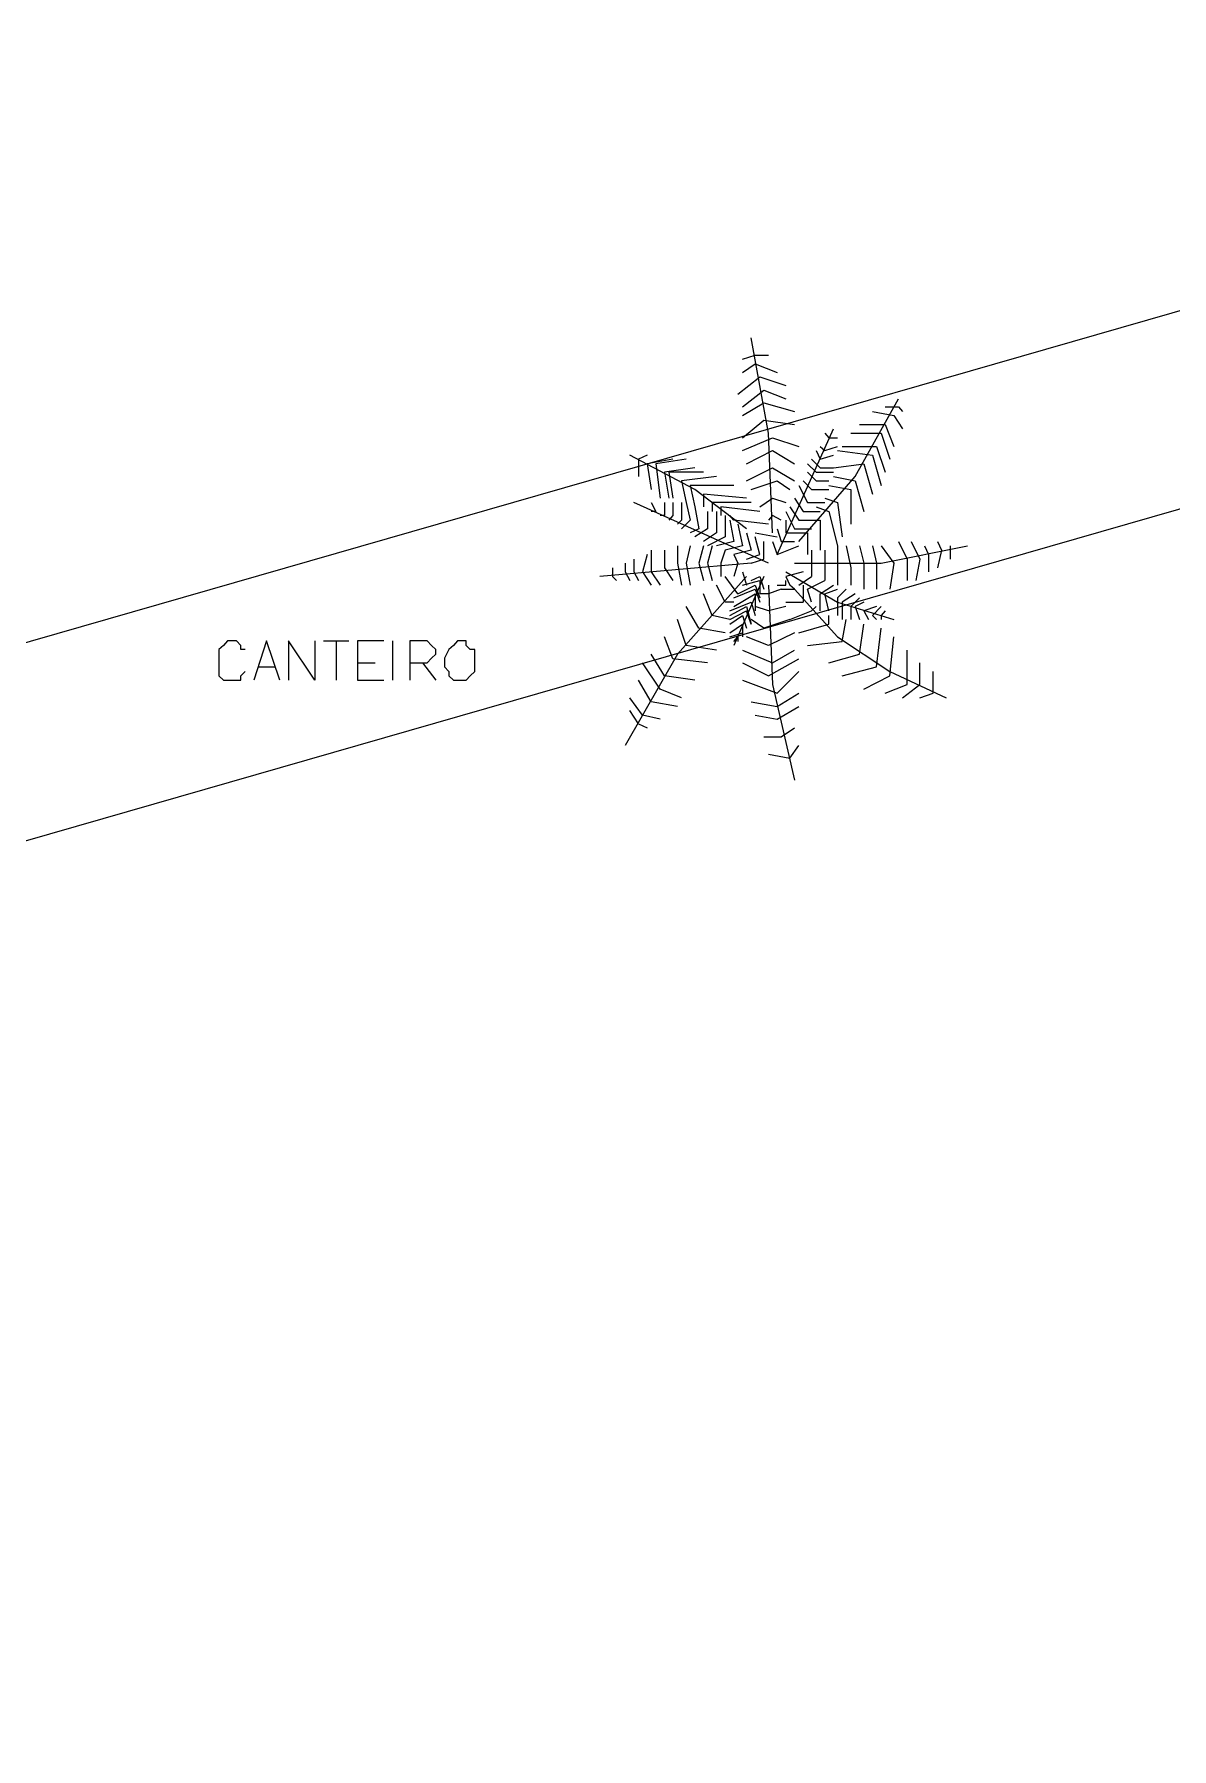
# Model space of a CAD drawing. Header units: millimetres. Extents: x -369 to -70, y -1414 to -1185.
# Drawn here: x -311.95 to -303.07, y -1276.34 to -1262.95 of the extents above; entities that cross this region are included whole.
import ezdxf

# ---------------------------------------------------------------- set-up
doc = ezdxf.new("R2010")
doc.units = ezdxf.units.MM
doc.header["$MEASUREMENT"] = 0
for name, color, linetype in [('2', 2, 'Continuous'), ('50', 50, 'Continuous'), ('64', 64, 'Continuous')]:
    doc.layers.add(name, color=color, linetype=linetype)

msp = doc.modelspace()

# ---------------------------------------------------------------- linework, layer by layer
at = {"layer": '2'}
for points in [[(-320.692, -1270.194), (-300.087, -1264.272), (-298.936, -1263.8), (-297.785, -1263.392), (-296.566, -1263.121), (-295.351, -1262.989), (-294.097, -1262.953), (-292.878, -1263.021), (-291.663, -1263.225), (-290.476, -1263.528), (-289.293, -1263.968), (-288.21, -1264.511), (-287.127, -1265.151), (-286.148, -1265.898)], [(-286.316, -1267.792), (-287.195, -1267.013), (-288.142, -1266.302), (-289.157, -1265.694), (-290.24, -1265.219), (-291.355, -1264.847), (-292.506, -1264.579), (-293.693, -1264.443), (-294.876, -1264.443), (-296.059, -1264.543), (-297.21, -1264.779), (-298.329, -1265.151), (-299.412, -1265.626), (-318.834, -1271.209), (-311.593, -1296.518), (-302.389, -1317.16), (-302.389, -1317.16), (-299.344, -1315.977), (-296.263, -1314.894), (-293.117, -1313.946)]]:
    msp.add_lwpolyline(points, dxfattribs=at)
at = {"layer": '50'}
for points in [[(-310.306, -1267.756), (-310.338, -1267.756), (-310.338, -1267.724), (-310.374, -1267.688), (-310.442, -1267.688), (-310.474, -1267.724), (-310.51, -1267.756), (-310.51, -1267.824), (-310.51, -1267.892), (-310.51, -1267.928), (-310.51, -1267.96), (-310.474, -1267.996), (-310.442, -1267.996), (-310.374, -1267.996), (-310.338, -1267.996), (-310.338, -1267.96), (-310.306, -1267.928)], [(-310.034, -1267.996), (-310.138, -1267.688), (-310.138, -1267.688), (-310.238, -1267.996)], [(-309.762, -1267.688), (-309.762, -1267.996), (-309.762, -1267.996), (-309.966, -1267.688), (-309.966, -1267.688), (-309.966, -1267.996)], [(-309.694, -1267.688), (-309.495, -1267.688)], [(-309.594, -1267.688), (-309.594, -1267.996)], [(-309.223, -1267.688), (-309.427, -1267.688), (-309.427, -1267.688), (-309.427, -1267.996)], [(-309.155, -1267.688), (-309.155, -1267.996)], [(-309.019, -1267.86), (-308.883, -1267.86), (-308.851, -1267.824), (-308.815, -1267.792), (-308.815, -1267.756), (-308.851, -1267.724), (-308.883, -1267.688), (-309.019, -1267.688), (-309.019, -1267.688), (-309.019, -1267.996)], [(-308.647, -1267.688), (-308.679, -1267.724), (-308.715, -1267.756), (-308.747, -1267.824), (-308.747, -1267.892), (-308.715, -1267.928), (-308.715, -1267.96), (-308.679, -1267.996), (-308.647, -1267.996), (-308.579, -1267.996), (-308.547, -1267.96), (-308.511, -1267.928), (-308.511, -1267.892), (-308.511, -1267.824), (-308.511, -1267.756), (-308.547, -1267.756), (-308.579, -1267.724), (-308.579, -1267.688), (-308.647, -1267.688)], [(-310.206, -1267.892), (-310.07, -1267.892)], [(-309.427, -1267.86), (-309.291, -1267.86)], [(-308.919, -1267.86), (-308.815, -1267.996)], [(-309.427, -1267.996), (-309.223, -1267.996)]]:
    msp.add_lwpolyline(points, dxfattribs=at)
at = {"layer": '64'}
for points in [[(-306.186, -1266.845), (-306.218, -1266.066), (-306.353, -1265.323)], [(-306.421, -1265.49), (-306.321, -1265.459), (-306.321, -1265.459), (-306.218, -1265.459)], [(-306.421, -1265.594), (-306.321, -1265.526), (-306.15, -1265.594)], [(-306.457, -1265.762), (-306.285, -1265.626)], [(-306.285, -1265.626), (-306.082, -1265.694)], [(-306.421, -1265.862), (-306.253, -1265.73)], [(-306.421, -1265.93), (-306.253, -1265.83)], [(-306.253, -1265.73), (-306.082, -1265.798)], [(-306.253, -1265.83), (-306.014, -1265.898)], [(-305.982, -1266.913), (-305.542, -1266.406), (-305.202, -1265.798)], [(-306.421, -1266.102), (-306.253, -1265.966)], [(-306.253, -1265.966), (-306.014, -1265.998)], [(-305.406, -1265.898), (-305.238, -1265.93)], [(-305.306, -1265.862), (-305.202, -1265.862)], [(-305.238, -1265.93), (-305.17, -1266.034)], [(-305.202, -1265.862), (-305.17, -1265.898)], [(-306.421, -1266.202), (-306.186, -1266.102)], [(-306.186, -1266.102), (-305.982, -1266.17)], [(-306.15, -1267.013), (-305.71, -1266.034)], [(-305.778, -1266.066), (-305.746, -1266.102)], [(-305.746, -1266.102), (-305.678, -1266.102)], [(-305.574, -1266.066), (-305.338, -1266.066)], [(-305.506, -1265.998), (-305.306, -1265.998)], [(-305.338, -1266.066), (-305.27, -1266.27)], [(-305.306, -1265.998), (-305.238, -1266.17)], [(-306.389, -1266.813), (-306.793, -1266.506), (-307.301, -1266.238)], [(-307.165, -1266.238), (-307.233, -1266.27), (-307.233, -1266.27), (-307.233, -1266.406)], [(-306.389, -1266.306), (-306.186, -1266.202)], [(-306.186, -1266.202), (-306.014, -1266.306)], [(-305.846, -1266.202), (-305.814, -1266.27)], [(-305.814, -1266.17), (-305.778, -1266.202)], [(-305.814, -1266.27), (-305.71, -1266.238)], [(-305.778, -1266.202), (-305.678, -1266.17)], [(-305.678, -1266.202), (-305.406, -1266.238)], [(-305.642, -1266.17), (-305.374, -1266.17)], [(-305.406, -1266.238), (-305.338, -1266.474)], [(-305.374, -1266.17), (-305.306, -1266.37)], [(-306.965, -1266.27), (-307.165, -1266.306)], [(-307.165, -1266.306), (-307.133, -1266.506)], [(-306.861, -1266.27), (-307.097, -1266.306)], [(-307.097, -1266.306), (-307.065, -1266.573)], [(-306.793, -1266.338), (-307.029, -1266.37)], [(-307.029, -1266.37), (-306.997, -1266.573)], [(-306.725, -1266.37), (-306.997, -1266.37), (-306.997, -1266.37), (-306.965, -1266.573)], [(-306.389, -1266.438), (-306.186, -1266.338)], [(-306.186, -1266.338), (-306.014, -1266.438)], [(-305.914, -1266.306), (-305.846, -1266.37)], [(-305.914, -1266.37), (-305.846, -1266.438)], [(-305.882, -1266.27), (-305.814, -1266.338)], [(-305.846, -1266.37), (-305.71, -1266.37)], [(-305.814, -1266.338), (-305.71, -1266.338)], [(-305.71, -1266.338), (-305.474, -1266.306)], [(-305.474, -1266.306), (-305.406, -1266.542)], [(-306.625, -1266.406), (-306.897, -1266.438), (-306.897, -1266.438), (-306.861, -1266.609)], [(-306.829, -1266.474), (-306.793, -1266.641)], [(-306.489, -1266.474), (-306.829, -1266.474)], [(-306.353, -1266.506), (-306.15, -1266.438)], [(-306.15, -1266.438), (-306.05, -1266.506)], [(-305.982, -1266.474), (-305.914, -1266.609)], [(-305.946, -1266.438), (-305.882, -1266.506)], [(-305.882, -1266.506), (-305.746, -1266.506)], [(-305.846, -1266.438), (-305.746, -1266.438)], [(-305.746, -1266.474), (-305.574, -1266.506)], [(-305.71, -1266.406), (-305.542, -1266.438)], [(-305.574, -1266.506), (-305.574, -1266.777)], [(-305.542, -1266.438), (-305.474, -1266.677)], [(-306.218, -1267.081), (-307.269, -1266.609)], [(-307.133, -1266.609), (-307.097, -1266.677), (-307.097, -1266.677), (-307.133, -1266.677)], [(-307.029, -1266.609), (-307.029, -1266.709), (-307.029, -1266.709), (-307.065, -1266.709)], [(-306.965, -1266.609), (-306.965, -1266.709)], [(-306.897, -1266.609), (-306.897, -1266.745)], [(-306.861, -1266.609), (-306.829, -1266.745)], [(-306.793, -1266.641), (-306.761, -1266.813)], [(-306.725, -1266.542), (-306.725, -1266.641)], [(-306.389, -1266.573), (-306.725, -1266.542)], [(-306.657, -1266.609), (-306.657, -1266.677)], [(-306.353, -1266.609), (-306.657, -1266.609)], [(-306.589, -1266.641), (-306.589, -1266.709)], [(-306.285, -1266.677), (-306.589, -1266.641)], [(-306.285, -1266.641), (-306.186, -1266.573)], [(-306.186, -1266.573), (-306.082, -1266.609)], [(-306.05, -1266.641), (-305.982, -1266.745)], [(-306.014, -1266.573), (-305.946, -1266.677)], [(-305.914, -1266.609), (-305.778, -1266.609)], [(-305.846, -1266.641), (-305.746, -1266.677)], [(-305.778, -1266.573), (-305.678, -1266.609)], [(-305.678, -1266.609), (-305.642, -1266.877)], [(-306.965, -1266.709), (-306.997, -1266.745)], [(-306.897, -1266.745), (-306.929, -1266.777)], [(-306.829, -1266.745), (-306.897, -1266.813)], [(-306.693, -1266.677), (-306.693, -1266.813)], [(-306.625, -1266.677), (-306.625, -1266.845)], [(-306.557, -1266.709), (-306.557, -1266.877)], [(-306.457, -1266.777), (-306.421, -1266.945), (-306.557, -1266.981)], [(-306.489, -1266.745), (-306.521, -1266.709)], [(-306.521, -1266.745), (-306.489, -1266.913)], [(-306.218, -1266.777), (-306.489, -1266.745)], [(-306.186, -1266.709), (-306.218, -1266.745)], [(-306.118, -1266.745), (-306.186, -1266.709)], [(-306.082, -1266.677), (-306.014, -1266.813)], [(-306.082, -1266.745), (-306.082, -1266.845)], [(-305.982, -1266.745), (-305.882, -1266.745)], [(-305.946, -1266.677), (-305.814, -1266.677)], [(-305.882, -1266.745), (-305.814, -1266.745)], [(-305.814, -1266.745), (-305.814, -1266.981)], [(-305.746, -1266.677), (-305.678, -1266.945)], [(-306.761, -1266.813), (-306.829, -1266.845)], [(-306.693, -1266.813), (-306.793, -1266.877)], [(-306.625, -1266.845), (-306.725, -1266.913)], [(-306.557, -1266.877), (-306.693, -1266.945)], [(-306.489, -1266.913), (-306.625, -1266.945)], [(-306.389, -1266.845), (-306.353, -1266.981), (-306.353, -1266.981), (-306.489, -1267.013)], [(-306.321, -1266.845), (-306.15, -1266.877)], [(-306.285, -1267.013), (-306.321, -1266.877)], [(-306.253, -1267.049), (-306.253, -1266.913)], [(-306.186, -1266.913), (-306.15, -1267.013), (-305.982, -1266.945)], [(-306.15, -1266.813), (-306.118, -1266.913)], [(-306.118, -1266.913), (-306.014, -1266.913)], [(-306.082, -1266.845), (-305.914, -1266.845)], [(-306.014, -1266.813), (-305.882, -1266.813)], [(-305.914, -1266.845), (-305.914, -1267.013)], [(-305.202, -1266.913), (-305.135, -1267.049)], [(-305.103, -1266.913), (-305.035, -1267.049), (-305.067, -1267.217)], [(-304.899, -1266.913), (-304.867, -1266.981), (-304.899, -1267.117)], [(-307.165, -1267.013), (-307.201, -1267.149)], [(-307.133, -1266.981), (-307.133, -1267.149)], [(-307.029, -1266.981), (-307.029, -1267.117)], [(-306.929, -1266.945), (-306.929, -1267.081)], [(-306.829, -1266.945), (-306.861, -1267.081)], [(-306.725, -1266.945), (-306.761, -1267.081)], [(-306.657, -1266.945), (-306.693, -1267.081), (-306.693, -1267.081), (-306.657, -1267.217)], [(-306.557, -1266.981), (-306.589, -1267.081)], [(-306.489, -1267.013), (-306.457, -1267.081)], [(-306.389, -1267.049), (-306.285, -1267.013)], [(-306.014, -1267.081), (-305.338, -1267.081), (-304.663, -1266.945)], [(-305.882, -1266.981), (-305.882, -1267.117)], [(-305.778, -1266.981), (-305.778, -1267.117)], [(-305.678, -1266.945), (-305.678, -1267.117)], [(-305.61, -1266.945), (-305.574, -1267.117)], [(-305.506, -1266.945), (-305.474, -1267.081), (-305.474, -1267.081), (-305.474, -1267.285)], [(-305.406, -1266.945), (-305.374, -1267.081), (-305.374, -1267.081), (-305.374, -1267.285)], [(-305.338, -1266.945), (-305.238, -1267.081), (-305.238, -1267.081), (-305.27, -1267.285)], [(-304.999, -1266.945), (-304.967, -1267.013)], [(-304.967, -1267.013), (-304.967, -1267.149)], [(-304.799, -1266.945), (-304.799, -1266.981), (-304.799, -1266.981), (-304.799, -1267.049)], [(-306.353, -1267.081), (-307.536, -1267.185)], [(-307.436, -1267.117), (-307.436, -1267.185), (-307.436, -1267.185), (-307.404, -1267.217)], [(-307.337, -1267.081), (-307.337, -1267.149), (-307.301, -1267.217)], [(-307.269, -1267.049), (-307.269, -1267.149)], [(-307.269, -1267.149), (-307.233, -1267.217)], [(-307.201, -1267.149), (-307.133, -1267.253)], [(-307.133, -1267.149), (-307.065, -1267.253)], [(-307.029, -1267.117), (-306.965, -1267.217)], [(-306.929, -1267.081), (-306.897, -1267.253)], [(-306.861, -1267.081), (-306.829, -1267.253)], [(-306.761, -1267.081), (-306.725, -1267.217)], [(-306.589, -1267.081), (-306.589, -1267.185)], [(-306.457, -1267.081), (-306.489, -1267.185)], [(-306.421, -1267.149), (-306.389, -1267.253)], [(-306.353, -1267.081), (-306.253, -1267.049)], [(-305.946, -1267.149), (-306.082, -1267.185)], [(-306.082, -1267.149), (-305.678, -1267.385), (-305.238, -1267.521)], [(-305.882, -1267.117), (-305.882, -1267.185)], [(-305.778, -1267.117), (-305.778, -1267.217)], [(-305.678, -1267.117), (-305.678, -1267.253)], [(-305.574, -1267.117), (-305.574, -1267.253)], [(-305.135, -1267.049), (-305.135, -1267.217)], [(-306.389, -1267.185), (-306.929, -1267.792), (-307.337, -1268.504)], [(-306.557, -1267.385), (-306.625, -1267.253)], [(-306.457, -1267.321), (-306.557, -1267.185)], [(-306.253, -1267.185), (-306.489, -1267.724)], [(-306.489, -1267.353), (-306.321, -1267.285)], [(-306.457, -1267.321), (-306.321, -1267.253)], [(-306.421, -1267.253), (-306.285, -1267.217)], [(-306.353, -1267.217), (-306.285, -1267.185)], [(-306.321, -1267.253), (-306.285, -1267.353)], [(-306.321, -1267.285), (-306.285, -1267.385)], [(-306.285, -1267.185), (-306.253, -1267.285)], [(-306.285, -1267.217), (-306.285, -1267.321)], [(-306.218, -1267.253), (-306.186, -1268.028), (-306.014, -1268.775)], [(-306.118, -1267.285), (-306.218, -1267.321)], [(-306.15, -1267.253), (-306.082, -1267.253), (-306.082, -1267.253), (-306.082, -1267.217)], [(-306.118, -1267.285), (-306.014, -1267.285)], [(-306.082, -1267.185), (-306.05, -1267.253)], [(-306.014, -1267.285), (-306.05, -1267.253)], [(-306.014, -1267.285), (-305.678, -1267.657), (-305.27, -1267.928), (-304.831, -1268.132)], [(-305.982, -1267.253), (-305.882, -1267.185)], [(-305.946, -1267.253), (-305.946, -1267.353), (-305.946, -1267.353), (-305.946, -1267.385)], [(-305.914, -1267.285), (-305.778, -1267.217)], [(-305.882, -1267.385), (-305.914, -1267.285)], [(-305.814, -1267.321), (-305.71, -1267.253)], [(-305.778, -1267.321), (-305.678, -1267.285)], [(-305.61, -1267.285), (-305.678, -1267.353)], [(-306.761, -1267.589), (-306.861, -1267.421)], [(-306.657, -1267.489), (-306.725, -1267.321)], [(-306.489, -1267.385), (-306.557, -1267.385)], [(-306.521, -1267.453), (-306.353, -1267.385), (-306.353, -1267.385), (-306.321, -1267.489)], [(-306.521, -1267.489), (-306.389, -1267.421)], [(-306.489, -1267.421), (-306.321, -1267.321), (-306.321, -1267.321), (-306.321, -1267.453)], [(-306.389, -1267.421), (-306.353, -1267.557), (-306.353, -1267.557), (-306.389, -1267.453)], [(-306.218, -1267.453), (-306.321, -1267.421)], [(-306.218, -1267.321), (-306.285, -1267.321)], [(-306.082, -1267.421), (-306.218, -1267.453)], [(-306.082, -1267.385), (-305.946, -1267.385)], [(-306.05, -1267.521), (-305.882, -1267.453), (-305.882, -1267.453), (-305.846, -1267.421)], [(-305.814, -1267.453), (-305.814, -1267.321)], [(-305.746, -1267.453), (-305.778, -1267.321)], [(-305.678, -1267.353), (-305.678, -1267.489)], [(-305.542, -1267.321), (-305.642, -1267.385)], [(-305.642, -1267.385), (-305.642, -1267.521)], [(-305.506, -1267.353), (-305.574, -1267.421)], [(-305.574, -1267.421), (-305.574, -1267.521)], [(-305.474, -1267.385), (-305.542, -1267.421), (-305.542, -1267.421), (-305.506, -1267.521)], [(-305.374, -1267.421), (-305.474, -1267.453), (-305.438, -1267.521)], [(-305.338, -1267.421), (-305.406, -1267.489)], [(-306.861, -1267.724), (-306.929, -1267.521)], [(-306.521, -1267.521), (-306.657, -1267.489)], [(-306.521, -1267.521), (-306.389, -1267.453)], [(-306.521, -1267.557), (-306.421, -1267.489)], [(-306.521, -1267.625), (-306.421, -1267.557)], [(-306.421, -1267.489), (-306.389, -1267.589)], [(-306.421, -1267.557), (-306.421, -1267.625), (-306.421, -1267.657)], [(-306.253, -1267.589), (-306.353, -1267.521)], [(-306.05, -1267.521), (-306.253, -1267.589)], [(-305.982, -1267.625), (-305.746, -1267.557)], [(-305.746, -1267.557), (-305.746, -1267.489)], [(-305.642, -1267.692), (-305.61, -1267.521)], [(-305.506, -1267.792), (-305.474, -1267.557)], [(-305.406, -1267.489), (-305.374, -1267.521)], [(-305.306, -1267.453), (-305.338, -1267.489), (-305.338, -1267.489), (-305.338, -1267.521)], [(-306.965, -1267.828), (-307.029, -1267.657)], [(-306.557, -1267.625), (-306.761, -1267.589)], [(-306.521, -1267.657), (-306.421, -1267.625)], [(-306.489, -1267.692), (-306.457, -1267.657)], [(-306.457, -1267.657), (-306.457, -1267.692)], [(-306.218, -1267.724), (-306.389, -1267.657)], [(-306.014, -1267.625), (-306.218, -1267.724)], [(-305.914, -1267.724), (-305.642, -1267.692)], [(-305.374, -1267.892), (-305.338, -1267.589)], [(-305.27, -1267.96), (-305.238, -1267.657)], [(-307.029, -1267.96), (-307.133, -1267.792)], [(-306.693, -1267.86), (-306.965, -1267.828)], [(-306.625, -1267.76), (-306.861, -1267.724)], [(-306.421, -1267.76), (-306.186, -1267.86)], [(-306.218, -1267.96), (-305.982, -1267.828)], [(-306.186, -1267.86), (-306.014, -1267.76)], [(-305.746, -1267.86), (-305.506, -1267.792)], [(-305.135, -1268.028), (-305.135, -1267.76)], [(-307.065, -1268.064), (-307.201, -1267.86)], [(-306.793, -1267.996), (-307.029, -1267.96)], [(-306.421, -1267.86), (-306.218, -1267.96)], [(-306.15, -1268.096), (-305.982, -1267.928)], [(-305.642, -1267.96), (-305.374, -1267.892)], [(-305.474, -1268.064), (-305.27, -1267.96)], [(-305.035, -1268.028), (-305.035, -1267.86)], [(-304.931, -1268.096), (-304.931, -1267.928)], [(-307.133, -1268.164), (-307.233, -1267.996)], [(-306.897, -1268.132), (-307.065, -1268.064)], [(-306.421, -1267.996), (-306.15, -1268.096)], [(-306.15, -1268.2), (-305.982, -1268.096)], [(-305.306, -1268.096), (-305.135, -1268.028)], [(-305.17, -1268.132), (-305.035, -1268.028)], [(-305.035, -1268.132), (-304.931, -1268.096)], [(-307.201, -1268.268), (-307.301, -1268.132)], [(-307.233, -1268.336), (-307.301, -1268.232)], [(-306.929, -1268.2), (-307.133, -1268.164)], [(-306.353, -1268.164), (-306.15, -1268.2)], [(-306.15, -1268.3), (-305.982, -1268.2)], [(-307.233, -1268.336), (-307.165, -1268.368)], [(-307.065, -1268.3), (-307.201, -1268.268)], [(-306.321, -1268.268), (-306.15, -1268.3)], [(-306.118, -1268.436), (-306.014, -1268.368)], [(-306.253, -1268.436), (-306.118, -1268.436)], [(-306.05, -1268.604), (-305.982, -1268.504)], [(-306.218, -1268.572), (-306.05, -1268.604)]]:
    msp.add_lwpolyline(points, dxfattribs=at)

doc.saveas('drawing.dxf')
